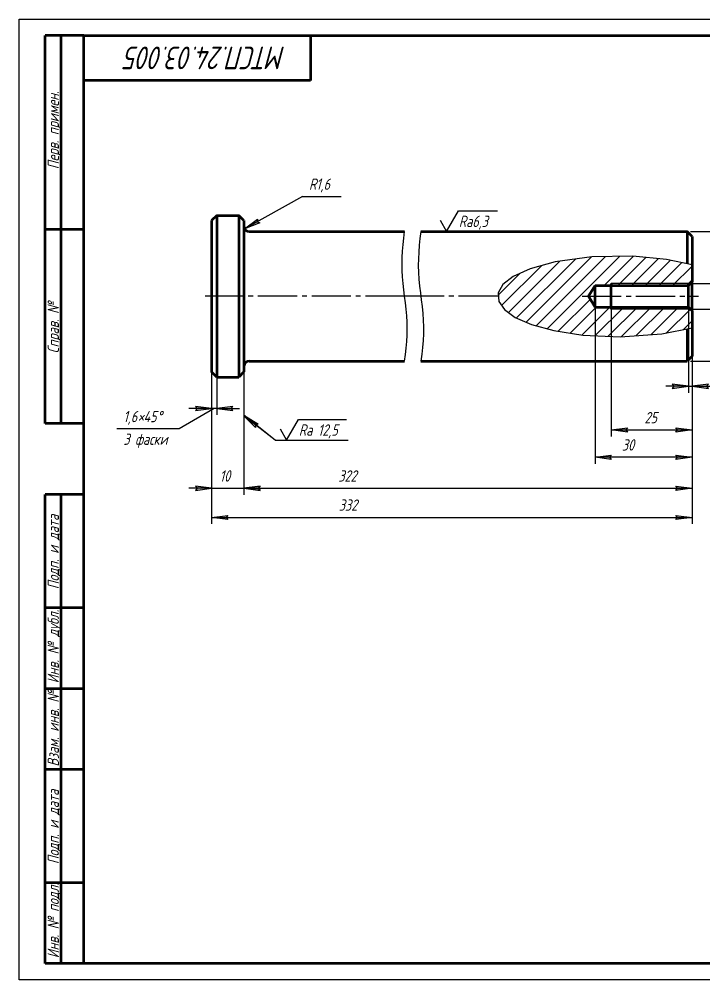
# Model space of a CAD drawing. Header units: millimetres. Extents: x 0 to 420, y 0 to 297.
# Drawn here: x 0 to 211.5, y 0 to 297 of the extents above; entities that cross this region are included whole.
import ezdxf

# ---------------------------------------------------------------- set-up
doc = ezdxf.new("R2010")
doc.units = ezdxf.units.MM
for name, pattern in [('K5LT_AXLED', [16.607964, 12.107964, -1.5, 1.5, -1.5]), ('K5LT_BASIC', [0]), ('K5LT_THIN', [0]), ('K5LT_THIN_INCLUDED_TO_HATCHING', [0])]:
    doc.linetypes.add(name, pattern=pattern)
doc.layers.add('Системный слой', color=7, linetype='Continuous')
doc.styles.add('KDIMTEXTSTYLE', font='GOST_AU.SHX', dxfattribs={"width": 0.96, "oblique": 15, "height": 5})
doc.styles.add('KTEXTSTYLE', font='GOST_AU.SHX', dxfattribs={"width": 0.96, "height": 5})
doc.dimstyles.new('KDIMSTYLE (1.00)', dxfattribs={"dimtxt": 5, "dimasz": 1, "dimexe": 2, "dimexo": 0, "dimgap": 1, "dimtad": 1, "dimtxsty": 'KDIMTEXTSTYLE', "dimsah": 1, "dimcen": 0, "dimdle": 1, "dimadec": 0, "dimazin": 0, "dimtfac": 0.667, "dimtmove": 0, "dimatfit": 3, "dimfxl": 1, "dimtvp": 1, "dimtolj": 1, "dimtzin": 0, "dimarcsym": 0})

# ---------------------------------------------------------------- blocks, each defined once
blk = doc.blocks.new('U0')
at = {"layer": 'Системный слой', "color": 150, "linetype": 'K5LT_BASIC', "lineweight": 40, "true_color": 0x0080ff}
for p, q in [((71.04, 191.32), (119.1, 191.32)), ((124.1, 191.32), (206.44, 191.32))]:
    blk.add_line(p, q, dxfattribs=at)
blk = doc.blocks.new('U1')
at = {"layer": 'Системный слой', "color": 150, "linetype": 'K5LT_BASIC', "lineweight": 40, "true_color": 0x0080ff}
for p, q in [((71.04, 231.32), (119.1, 231.32)), ((124.1, 231.32), (206.44, 231.32))]:
    blk.add_line(p, q, dxfattribs=at)
blk = doc.blocks.new('U2')
at = {"layer": 'Системный слой', "color": 30, "linetype": 'K5LT_AXLED', "lineweight": 18, "true_color": 0xff8000}
for p, q in [((119.1, 211.32), (57.44, 211.32)), ((124.1, 211.32), (119.1, 211.32)), ((147.87, 211.32), (124.1, 211.32))]:
    blk.add_line(p, q, dxfattribs=at)
blk = doc.blocks.new('U3')
at = {"layer": 'Системный слой', "color": 150, "linetype": 'K5LT_BASIC', "lineweight": 40, "true_color": 0x0080ff}
for p, q in [((207.94, 229.82), (207.94, 221.09)), ((207.94, 201.55), (207.94, 192.82))]:
    blk.add_line(p, q, dxfattribs=at)
blk = doc.blocks.new('U4')
at = {"layer": 'Системный слой', "color": 150, "linetype": 'K5LT_BASIC', "lineweight": 40, "true_color": 0x0080ff}
for p, q in [((206.44, 231.32), (206.44, 221.48)), ((206.44, 201.17), (206.44, 191.32))]:
    blk.add_line(p, q, dxfattribs=at)
blk = doc.blocks.new('U5')
at = {"layer": 'Системный слой', "color": 7, "linetype": 'K5LT_THIN_INCLUDED_TO_HATCHING', "lineweight": 18}
for p, q in [((176.9, 223.53), (165.58, 221.99)), ((189.66, 223.72), (176.9, 223.53)), ((199.98, 222.73), (189.66, 223.72)), ((157.87, 219.87), (152.67, 217.48)), ((165.58, 221.99), (157.87, 219.87)), ((207.94, 221.09), (199.98, 222.73)), ((152.67, 217.48), (149.46, 214.95)), ((149.46, 214.95), (147.99, 212.35)), ((147.99, 212.35), (148.16, 209.75)), ((148.16, 209.75), (149.92, 207.22)), ((149.92, 207.22), (153.28, 204.81)), ((153.28, 204.81), (158.32, 202.62)), ((158.32, 202.62), (165.18, 200.74)), ((165.18, 200.74), (174.16, 199.36)), ((174.16, 199.36), (185.69, 198.82)), ((185.69, 198.82), (198.58, 199.71)), ((198.58, 199.71), (207.94, 201.55))]:
    blk.add_line(p, q, dxfattribs=at)
blk = doc.blocks.new('D0')
at = {"layer": 'Системный слой'}
for points in [[(63.94, 142.94), (64.44, 143.6), (59.44, 142.94), (64.44, 142.28)], [(207.94, 142.94), (202.94, 143.6), (203.44, 142.94), (202.94, 142.28)]]:
    blk.add_hatch(color=7, dxfattribs=at).paths.add_polyline_path(points)
at = {"layer": 'Системный слой', "color": 7, "linetype": 'K5LT_THIN', "lineweight": 18}
for p, q in [((207.94, 192.82), (207.94, 140.94)), ((59.44, 187.92), (59.44, 140.94)), ((59.44, 142.94), (64.44, 143.6)), ((64.44, 142.28), (59.44, 142.94)), ((64.44, 143.6), (63.94, 142.94)), ((63.94, 142.94), (64.44, 142.28)), ((203.44, 142.94), (202.94, 143.6)), ((202.94, 143.6), (207.94, 142.94)), ((207.94, 142.94), (202.94, 142.28)), ((202.94, 142.28), (203.44, 142.94))]:
    blk.add_line(p, q, dxfattribs=at)
blk.add_wipeout([(98.74, 143.94), (98.74, 148.94), (105.84, 148.94), (105.84, 143.94)]).dxf.layer = 'Системный слой'
blk.add_line((59.44, 142.94), (207.94, 142.94), dxfattribs=at)
at = {"layer": 'Системный слой', "color": 7, "insert": (98.74, 148.52), "char_height": 3.5, "attachment_point": 1, "style": 'KTEXTSTYLE'}
blk.add_mtext('\\H3.5;\\W0.965;\\Q15;\\Q15;332', dxfattribs=at)
blk = doc.blocks.new('KDIMARROW_01')
at = {"layer": 'Системный слой'}
blk.add_hatch(color=0, dxfattribs=at).paths.add_polyline_path([(-5, -0.66), (0, 0), (-5, 0.66), (-4.5, 0)])
at = {"layer": 'Системный слой', "color": 0, "linetype": 'K5LT_THIN', "lineweight": 18}
for p, q in [((-4.5, 0), (-5, 0.66)), ((-5, 0.66), (0, 0)), ((0, 0), (-5, -0.66)), ((-5, -0.66), (-4.5, 0)), ((0, 0), (-1, 0))]:
    blk.add_line(p, q, dxfattribs=at)
blk = doc.blocks.new('D1')
at = {"layer": 'Системный слой'}
for points in [[(54.44, 151.3), (59.44, 151.96), (54.44, 152.62), (54.94, 151.96)], [(73.94, 151.96), (74.44, 152.62), (69.44, 151.96), (74.44, 151.3)]]:
    blk.add_hatch(color=7, dxfattribs=at).paths.add_polyline_path(points)
at = {"layer": 'Системный слой', "color": 7, "linetype": 'K5LT_THIN', "lineweight": 18}
for p, q in [((59.44, 187.92), (59.44, 149.96)), ((69.44, 187.92), (69.44, 149.96)), ((59.44, 151.96), (52.44, 151.96)), ((59.44, 151.96), (54.44, 152.62)), ((54.44, 152.62), (54.94, 151.96)), ((54.94, 151.96), (54.44, 151.3)), ((54.44, 151.3), (59.44, 151.96)), ((74.44, 152.62), (69.44, 151.96)), ((69.44, 151.96), (74.44, 151.3)), ((69.44, 151.96), (76.44, 151.96)), ((73.94, 151.96), (74.44, 152.62)), ((74.44, 151.3), (73.94, 151.96))]:
    blk.add_line(p, q, dxfattribs=at)
blk.add_wipeout([(61.95, 152.96), (61.95, 157.96), (66.73, 157.96), (66.73, 152.96)]).dxf.layer = 'Системный слой'
blk.add_line((59.44, 151.96), (69.44, 151.96), dxfattribs=at)
at = {"layer": 'Системный слой', "color": 7, "insert": (61.95, 157.53), "char_height": 3.5, "attachment_point": 1, "style": 'KTEXTSTYLE'}
blk.add_mtext('\\H3.5;\\W0.965;\\Q15;\\Q15;10', dxfattribs=at)
blk = doc.blocks.new('KDIMARROW_02')
at = {"layer": 'Системный слой'}
blk.add_hatch(color=0, dxfattribs=at).paths.add_polyline_path([(4.5, 0), (5, 0.66), (0, 0), (5, -0.66)])
at = {"layer": 'Системный слой', "color": 0, "linetype": 'K5LT_THIN', "lineweight": 18}
for p, q in [((0, 0), (-1, 0)), ((5, 0.66), (0, 0)), ((0, 0), (5, -0.66)), ((0, 0), (7, 0)), ((4.5, 0), (5, 0.66)), ((5, -0.66), (4.5, 0))]:
    blk.add_line(p, q, dxfattribs=at)
blk = doc.blocks.new('D2')
at = {"layer": 'Системный слой'}
for points in [[(59.44, 176.64), (54.44, 177.3), (54.94, 176.64), (54.44, 175.99)], [(65.54, 176.64), (66.04, 177.3), (61.04, 176.64), (66.04, 175.99)]]:
    blk.add_hatch(color=7, dxfattribs=at).paths.add_polyline_path(points)
at = {"layer": 'Системный слой', "color": 7, "linetype": 'K5LT_THIN', "lineweight": 18}
for p, q in [((59.44, 187.92), (59.44, 174.64)), ((61.04, 186.32), (61.04, 174.64)), ((60.24, 176.64), (49.44, 170.31)), ((59.44, 176.64), (52.44, 176.64)), ((59.44, 176.64), (54.44, 177.3)), ((54.44, 177.3), (54.94, 176.64)), ((54.94, 176.64), (54.44, 175.99)), ((54.44, 175.99), (59.44, 176.64)), ((61.04, 176.64), (59.44, 176.64)), ((66.04, 177.3), (61.04, 176.64)), ((61.04, 176.64), (66.04, 175.99)), ((61.04, 176.64), (68.04, 176.64)), ((65.54, 176.64), (66.04, 177.3)), ((66.04, 175.99), (65.54, 176.64))]:
    blk.add_line(p, q, dxfattribs=at)
blk.add_wipeout([(32.18, 164.31), (32.18, 176.39), (46.83, 176.39), (46.83, 164.31)]).dxf.layer = 'Системный слой'
blk.add_line((49.44, 170.31), (30.18, 170.31), dxfattribs=at)
at = {"layer": 'Системный слой', "color": 7, "char_height": 3.5, "attachment_point": 1, "style": 'KTEXTSTYLE'}
for s, insert in [('\\H3.5;\\W0.965;\\Q15;\\Q15;1,6', (32.18, 175.9)), ('\\H3.5;\\W0.965;\\Q15;\\Q15;45', (38.39, 175.9)), ('\\H3.5;\\W0.965;\\Q15;\\Q15;°', (42.55, 175.9)), ('\\H3.5;\\W0.965;\\Q15;\\Q15;×', (36.63, 175.9)), ('\\H3.5;\\W0.965;\\Q15;\\Q15;3 фаски', (32.18, 168.89))]:
    blk.add_mtext(s, dxfattribs=dict(at, insert=insert))
blk = doc.blocks.new('U6')
at = {"layer": 'Системный слой'}
for points in [[(73.76, 171.94), (69.44, 174.54), (72.94, 170.91), (72.96, 171.73)], [(73.79, 171.8), (69.44, 174.36), (72.98, 170.77), (72.99, 171.59)]]:
    blk.add_hatch(color=7, dxfattribs=at).paths.add_polyline_path(points)
at = {"layer": 'Системный слой', "color": 7, "linetype": 'K5LT_THIN', "lineweight": 18}
for p, q in [((69.44, 174.54), (73.76, 171.94)), ((72.94, 170.91), (69.44, 174.54)), ((79.13, 166.81), (69.44, 174.54)), ((69.44, 174.36), (73.79, 171.8)), ((72.98, 170.77), (69.44, 174.36)), ((79.13, 166.81), (69.44, 174.36)), ((82.63, 166.81), (86.33, 173.21)), ((86.33, 173.21), (101.16, 173.21)), ((72.96, 171.73), (72.94, 170.91)), ((73.76, 171.94), (72.96, 171.73)), ((72.99, 171.59), (72.98, 170.77)), ((73.79, 171.8), (72.99, 171.59)), ((80.61, 170.31), (82.63, 166.81)), ((79.13, 166.81), (101.69, 166.81))]:
    blk.add_line(p, q, dxfattribs=at)
at = {"layer": 'Системный слой', "color": 7, "insert": (86.41, 171.73), "char_height": 3.5, "attachment_point": 1, "style": 'KTEXTSTYLE'}
blk.add_mtext('\\H3.5;\\W0.965;\\Q15;\\Q15;Ra 12,5', dxfattribs=at)
blk = doc.blocks.new('D3')
at = {"layer": 'Системный слой'}
blk.add_hatch(color=7, dxfattribs=at).paths.add_polyline_path([(69.64, 232.14), (74.32, 234.01), (73.57, 234.34), (73.68, 235.16)])
at = {"layer": 'Системный слой', "color": 7, "linetype": 'K5LT_THIN', "lineweight": 18}
for p, q in [((87.54, 242.19), (69.64, 232.14)), ((69.64, 232.14), (73.68, 235.16)), ((73.68, 235.16), (73.57, 234.34)), ((74.32, 234.01), (69.64, 232.14)), ((73.57, 234.34), (74.32, 234.01))]:
    blk.add_line(p, q, dxfattribs=at)
blk.add_wipeout([(89.54, 243.54), (89.54, 248.53), (97.17, 248.53), (97.17, 243.54)]).dxf.layer = 'Системный слой'
blk.add_line((87.54, 242.19), (99.48, 242.19), dxfattribs=at)
at = {"layer": 'Системный слой', "color": 7, "char_height": 3.5, "attachment_point": 1, "style": 'KTEXTSTYLE'}
for s, insert in [('\\H3.5;\\W0.965;\\Q15;\\Q15;R', (89.54, 247.76)), ('\\H3.5;\\W0.965;\\Q15;\\Q15;1,6', (91.76, 247.76))]:
    blk.add_mtext(s, dxfattribs=dict(at, insert=insert))
blk = doc.blocks.new('D4')
at = {"layer": 'Системный слой'}
for points in [[(258.55, 226.32), (257.89, 231.32), (257.23, 226.32), (257.89, 226.82)], [(257.89, 191.32), (258.55, 196.32), (257.89, 195.82), (257.23, 196.32)]]:
    blk.add_hatch(color=7, dxfattribs=at).paths.add_polyline_path(points)
at = {"layer": 'Системный слой', "color": 7, "linetype": 'K5LT_THIN', "lineweight": 18}
for p, q in [((207.44, 231.32), (259.89, 231.32)), ((257.23, 226.32), (257.89, 231.32)), ((257.89, 231.32), (258.55, 226.32)), ((257.89, 226.82), (257.23, 226.32)), ((258.55, 226.32), (257.89, 226.82)), ((257.89, 191.32), (257.23, 196.32)), ((257.23, 196.32), (257.89, 195.82)), ((257.89, 195.82), (258.55, 196.32)), ((258.55, 196.32), (257.89, 191.32)), ((207.44, 191.32), (259.89, 191.32))]:
    blk.add_line(p, q, dxfattribs=at)
blk.add_wipeout([(256.89, 204.8), (251.81, 204.8), (251.81, 217.32), (256.89, 217.32)]).dxf.layer = 'Системный слой'
blk.add_line((257.89, 231.32), (257.89, 191.32), dxfattribs=at)
at = {"layer": 'Системный слой', "color": 7, "char_height": 3.5, "attachment_point": 1, "rotation": 90, "style": 'KTEXTSTYLE'}
for s, insert in [('\\H3.5;\\W0.965;\\Q15;\\Q15;40h11', (252.3, 207.21)), ('\\H3.5;\\W0.965;\\Q15;\\Q15;∅', (252.3, 204.8))]:
    blk.add_mtext(s, dxfattribs=dict(at, insert=insert))
blk = doc.blocks.new('U7')
at = {"layer": 'Системный слой', "color": 7, "linetype": 'K5LT_THIN', "lineweight": 18}
for p, q in [((132.07, 231.32), (135.76, 237.72)), ((135.76, 237.72), (147.82, 237.72)), ((130.05, 234.82), (132.07, 231.32))]:
    blk.add_line(p, q, dxfattribs=at)
at = {"layer": 'Системный слой', "color": 7, "insert": (135.84, 236.25), "char_height": 3.5, "attachment_point": 1, "style": 'KTEXTSTYLE'}
blk.add_mtext('\\H3.5;\\W0.965;\\Q15;\\Q15;Ra6,3', dxfattribs=at)
blk = doc.blocks.new('D5')
at = {"layer": 'Системный слой'}
for points in [[(69.44, 151.96), (74.44, 152.62), (73.94, 151.96), (74.44, 151.3)], [(202.94, 151.3), (207.94, 151.96), (202.94, 152.62), (203.44, 151.96)]]:
    blk.add_hatch(color=7, dxfattribs=at).paths.add_polyline_path(points)
at = {"layer": 'Системный слой', "color": 7, "linetype": 'K5LT_THIN', "lineweight": 18}
for p, q in [((207.94, 192.82), (207.94, 149.96)), ((69.44, 189.72), (69.44, 149.96)), ((69.44, 151.96), (74.44, 152.62)), ((74.44, 151.3), (69.44, 151.96)), ((74.44, 152.62), (73.94, 151.96)), ((73.94, 151.96), (74.44, 151.3)), ((203.44, 151.96), (202.94, 152.62)), ((202.94, 152.62), (207.94, 151.96)), ((207.94, 151.96), (202.94, 151.3)), ((202.94, 151.3), (203.44, 151.96))]:
    blk.add_line(p, q, dxfattribs=at)
blk.add_wipeout([(98.61, 152.96), (98.61, 157.96), (105.96, 157.96), (105.96, 152.96)]).dxf.layer = 'Системный слой'
blk.add_line((69.44, 151.96), (207.94, 151.96), dxfattribs=at)
at = {"layer": 'Системный слой', "color": 7, "insert": (98.61, 157.53), "char_height": 3.5, "attachment_point": 1, "style": 'KTEXTSTYLE'}
blk.add_mtext('\\H3.5;\\W0.965;\\Q15;\\Q15;322', dxfattribs=at)
blk = doc.blocks.new('D6')
at = {"layer": 'Системный слой'}
for points in [[(182.44, 161.55), (182.94, 162.21), (177.94, 161.55), (182.94, 160.89)], [(207.94, 161.55), (202.94, 162.21), (203.44, 161.55), (202.94, 160.89)]]:
    blk.add_hatch(color=7, dxfattribs=at).paths.add_polyline_path(points)
at = {"layer": 'Системный слой', "color": 7, "linetype": 'K5LT_THIN', "lineweight": 18}
for p, q in [((177.94, 208), (177.94, 159.55)), ((207.94, 206.82), (207.94, 159.55)), ((177.94, 161.55), (182.94, 162.21)), ((182.94, 160.89), (177.94, 161.55)), ((182.94, 162.21), (182.44, 161.55)), ((182.44, 161.55), (182.94, 160.89)), ((203.44, 161.55), (202.94, 162.21)), ((202.94, 162.21), (207.94, 161.55)), ((207.94, 161.55), (202.94, 160.89)), ((202.94, 160.89), (203.44, 161.55))]:
    blk.add_line(p, q, dxfattribs=at)
blk.add_wipeout([(186.22, 162.55), (186.22, 167.54), (191.44, 167.54), (191.44, 162.55)]).dxf.layer = 'Системный слой'
blk.add_line((207.94, 161.55), (177.94, 161.55), dxfattribs=at)
at = {"layer": 'Системный слой', "color": 7, "insert": (186.22, 167.12), "char_height": 3.5, "attachment_point": 1, "style": 'KTEXTSTYLE'}
blk.add_mtext('\\H3.5;\\W0.965;\\Q15;\\Q15;30', dxfattribs=at)
blk = doc.blocks.new('D7')
at = {"layer": 'Системный слой'}
for points in [[(182.94, 170), (187.94, 170.66), (187.44, 170), (187.94, 169.34)], [(202.94, 169.34), (207.94, 170), (202.94, 170.66), (203.44, 170)]]:
    blk.add_hatch(color=7, dxfattribs=at).paths.add_polyline_path(points)
at = {"layer": 'Системный слой', "color": 7, "linetype": 'K5LT_THIN', "lineweight": 18}
for p, q in [((182.94, 211.32), (182.94, 168)), ((207.94, 211.32), (207.94, 168)), ((182.94, 170), (187.94, 170.66)), ((187.94, 169.34), (182.94, 170)), ((187.94, 170.66), (187.44, 170)), ((187.44, 170), (187.94, 169.34)), ((203.44, 170), (202.94, 170.66)), ((202.94, 170.66), (207.94, 170)), ((207.94, 170), (202.94, 169.34)), ((202.94, 169.34), (203.44, 170))]:
    blk.add_line(p, q, dxfattribs=at)
blk.add_wipeout([(193.22, 171), (193.22, 175.99), (198.44, 175.99), (198.44, 171)]).dxf.layer = 'Системный слой'
blk.add_line((182.94, 170), (207.94, 170), dxfattribs=at)
at = {"layer": 'Системный слой', "color": 7, "insert": (193.22, 175.57), "char_height": 3.5, "attachment_point": 1, "style": 'KTEXTSTYLE'}
blk.add_mtext('\\H3.5;\\W0.965;\\Q15;\\Q15;25', dxfattribs=at)
blk = doc.blocks.new('D8')
at = {"layer": 'Системный слой'}
for points in [[(201.77, 182.87), (206.77, 183.52), (201.77, 184.18), (202.27, 183.52)], [(212.44, 183.52), (212.94, 184.18), (207.94, 183.52), (212.94, 182.87)]]:
    blk.add_hatch(color=7, dxfattribs=at).paths.add_polyline_path(points)
at = {"layer": 'Системный слой', "color": 7, "linetype": 'K5LT_THIN', "lineweight": 18}
for p, q in [((206.77, 208), (206.77, 181.52)), ((207.94, 206.82), (207.94, 181.52)), ((206.77, 183.52), (201.77, 184.18)), ((201.77, 184.18), (202.27, 183.52)), ((212.94, 184.18), (207.94, 183.52)), ((212.44, 183.52), (212.94, 184.18)), ((206.77, 183.52), (199.77, 183.52)), ((202.27, 183.52), (201.77, 182.87)), ((201.77, 182.87), (206.77, 183.52)), ((206.77, 183.52), (207.94, 183.52)), ((207.94, 183.52), (212.94, 182.87)), ((207.94, 183.52), (213.94, 183.52)), ((212.94, 182.87), (212.44, 183.52))]:
    blk.add_line(p, q, dxfattribs=at)
blk.add_wipeout([(215.94, 177.53), (215.94, 189.61), (230.86, 189.61), (230.86, 177.53)]).dxf.layer = 'Системный слой'
for p, q in [((207.94, 183.52), (214.94, 183.52)), ((213.94, 183.52), (233.48, 183.52))]:
    blk.add_line(p, q, dxfattribs=at)
at = {"layer": 'Системный слой', "color": 7, "char_height": 3.5, "attachment_point": 1, "style": 'KTEXTSTYLE'}
for s, insert in [('\\H3.5;\\W0.965;\\Q15;\\Q15;1', (215.94, 189.12)), ('\\H3.5;\\W0.965;\\Q15;\\Q15;×', (217.42, 189.12)), ('\\H3.5;\\W0.965;\\Q15;\\Q15;45', (219.18, 189.12)), ('\\H3.5;\\W0.965;\\Q15;\\Q15;°', (223.35, 189.12)), ('\\H3.5;\\W0.965;\\Q15;\\Q15;2 фаски', (215.94, 182.1))]:
    blk.add_mtext(s, dxfattribs=dict(at, insert=insert))
blk = doc.blocks.new('D9')
at = {"layer": 'Системный слой'}
for points in [[(223.42, 215.32), (224.08, 220.32), (223.42, 219.82), (222.76, 220.32)], [(224.08, 202.32), (223.42, 207.32), (222.76, 202.32), (223.42, 202.82)]]:
    blk.add_hatch(color=7, dxfattribs=at).paths.add_polyline_path(points)
at = {"layer": 'Системный слой', "color": 7, "linetype": 'K5LT_THIN', "lineweight": 18}
for p, q in [((223.42, 219.82), (222.76, 220.32)), ((222.76, 220.32), (223.42, 215.32)), ((223.42, 215.32), (223.42, 222.32)), ((223.42, 215.32), (224.08, 220.32)), ((224.08, 220.32), (223.42, 219.82)), ((207.44, 215.32), (225.42, 215.32)), ((223.42, 211.32), (230.98, 215.82)), ((223.42, 215.32), (223.42, 207.32)), ((207.44, 207.32), (225.42, 207.32)), ((223.42, 207.32), (222.76, 202.32)), ((224.08, 202.32), (223.42, 207.32)), ((223.42, 207.32), (223.42, 200.32)), ((222.76, 202.32), (223.42, 202.82)), ((223.42, 202.82), (224.08, 202.32))]:
    blk.add_line(p, q, dxfattribs=at)
blk.add_wipeout([(232.98, 209.83), (232.98, 221.82), (245.14, 221.82), (245.14, 209.83)]).dxf.layer = 'Системный слой'
blk.add_line((230.98, 215.82), (247.65, 215.82), dxfattribs=at)
at = {"layer": 'Системный слой', "color": 7, "char_height": 3.5, "attachment_point": 1, "style": 'KTEXTSTYLE'}
for s, insert in [('\\H3.5;\\W0.965;\\Q15;\\Q15;M', (232.98, 221.4)), ('\\H3.5;\\W0.965;\\Q15;\\Q15;8-6Н', (235.76, 221.4)), ('\\H3.5;\\W0.965;\\Q15;\\Q15;2 отв', (232.98, 214.4))]:
    blk.add_mtext(s, dxfattribs=dict(at, insert=insert))
blk = doc.blocks.new('U9')
at = {"layer": 'Системный слой', "color": 7, "linetype": 'K5LT_THIN_INCLUDED_TO_HATCHING', "lineweight": 18}
for p, q in [((118.63, 227.32), (118.86, 229.32)), ((118.86, 229.32), (119.1, 231.32)), ((118.46, 225.32), (118.63, 227.32)), ((118.3, 221.32), (118.34, 223.32)), ((118.34, 223.32), (118.46, 225.32)), ((118.34, 219.32), (118.3, 221.32)), ((118.46, 217.32), (118.34, 219.32)), ((118.63, 215.32), (118.46, 217.32)), ((118.86, 213.32), (118.63, 215.32)), ((119.1, 211.32), (118.86, 213.32)), ((119.35, 209.32), (119.1, 211.32)), ((119.57, 207.32), (119.35, 209.32)), ((119.75, 205.32), (119.57, 207.32)), ((119.87, 203.32), (119.75, 205.32)), ((119.9, 201.32), (119.87, 203.32)), ((119.75, 197.32), (119.87, 199.32)), ((119.87, 199.32), (119.9, 201.32)), ((119.57, 195.32), (119.75, 197.32)), ((119.1, 191.32), (119.35, 193.32)), ((119.35, 193.32), (119.57, 195.32))]:
    blk.add_line(p, q, dxfattribs=at)
at = {"flags": 1}
for tag, p in [('', (118.3, 181.32)), ('', (118.3, 171.32)), ('', (118.3, 161.32)), ('', (118.3, 151.32)), ('', (118.3, 141.32)), ('', (118.3, 131.32)), ('', (118.3, 121.32)), ('', (118.3, 111.32)), ('', (118.3, 101.32)), ('', (118.3, 91.32)), ('', (118.3, 81.32)), ('', (118.3, 71.32)), ('', (118.3, 61.32)), ('', (118.3, 51.32)), ('', (118.3, 41.32)), ('', (118.3, 31.32)), ('x', (118.3, 21.32)), ('y', (118.3, 11.32)), ('Версия вида', (118.3, 1.32)), ('Тип вида', (118.3, -8.68))]:
    blk.add_attdef(tag, p, '', height=2.5, dxfattribs=at)
blk = doc.blocks.new('U10')
at = {"layer": 'Системный слой', "color": 7, "linetype": 'K5LT_THIN_INCLUDED_TO_HATCHING', "lineweight": 18}
for p, q in [((123.84, 229.22), (123.61, 227.11)), ((124.1, 231.32), (123.84, 229.22)), ((123.61, 227.11), (123.44, 225.01)), ((123.33, 222.9), (123.31, 220.8)), ((123.44, 225.01), (123.33, 222.9)), ((123.31, 220.8), (123.37, 218.69)), ((123.37, 218.69), (123.52, 216.58)), ((123.52, 216.58), (123.72, 214.48)), ((123.72, 214.48), (123.97, 212.37)), ((123.97, 212.37), (124.24, 210.27)), ((124.24, 210.27), (124.49, 208.16)), ((124.49, 208.16), (124.69, 206.06)), ((124.69, 206.06), (124.84, 203.95)), ((124.84, 203.95), (124.9, 201.85)), ((124.88, 199.74), (124.77, 197.64)), ((124.9, 201.85), (124.88, 199.74)), ((124.77, 197.64), (124.6, 195.53)), ((124.36, 193.43), (124.1, 191.32)), ((124.6, 195.53), (124.36, 193.43))]:
    blk.add_line(p, q, dxfattribs=at)
at = {"flags": 1}
for tag, p in [('', (123.31, 181.32)), ('', (123.31, 171.32)), ('', (123.31, 161.32)), ('', (123.31, 151.32)), ('', (123.31, 141.32)), ('', (123.31, 131.32)), ('', (123.31, 121.32)), ('', (123.31, 111.32)), ('', (123.31, 101.32)), ('', (123.31, 91.32)), ('', (123.31, 81.32)), ('', (123.31, 71.32)), ('', (123.31, 61.32)), ('', (123.31, 51.32)), ('', (123.31, 41.32)), ('', (123.31, 31.32)), ('x', (123.31, 21.32)), ('y', (123.31, 11.32)), ('Версия вида', (123.31, 1.32)), ('Тип вида', (123.31, -8.68))]:
    blk.add_attdef(tag, p, '', height=2.5, dxfattribs=at)
blk = doc.blocks.new('U14')
at = {"color": 7, "linetype": 'K5LT_THIN', "lineweight": 18}
for p, q in [((0, 0), (0, 297)), ((0, 297), (420, 297)), ((420, 0), (0, 0))]:
    blk.add_line(p, q, dxfattribs=at)
at = {"color": 150, "linetype": 'K5LT_BASIC', "lineweight": 40, "true_color": 0x0080ff}
for p, q in [((8, 172), (8, 292)), ((20, 292), (8, 292)), ((13, 172), (13, 292)), ((20, 5), (20, 292)), ((20, 292), (415, 292)), ((90, 292), (90, 278)), ((90, 278), (20, 278)), ((20, 232), (8, 232)), ((20, 172), (8, 172)), ((8, 5), (8, 150)), ((20, 150), (8, 150)), ((13, 5), (13, 150)), ((20, 115), (8, 115)), ((20, 90), (8, 90)), ((20, 65), (8, 65)), ((20, 30), (8, 30)), ((20, 5), (8, 5)), ((415, 5), (20, 5))]:
    blk.add_line(p, q, dxfattribs=at)
at = {"color": 7, "attachment_point": 1, "style": 'KTEXTSTYLE'}
for s, insert, char_height, rotation in [('\\H3.5;\\W0.965;\\Q15;\\Q15;\\H7.00;МТСП.24.03.005', (82.39, 281.55), 7, 180), ('\\H3.5;\\W0.965;\\Q15;\\Q15;Перв. примен.', (8.77, 250.61), 3.5, 90), ('\\H3.5;\\W0.965;\\Q15;\\Q15;Справ. №', (8.77, 193.68), 3.5, 90), ('\\H3.5;\\W0.965;\\Q15;\\Q15;Подп. и дата', (8.77, 120.75), 3.5, 90), ('\\H3.5;\\W0.965;\\Q15;\\Q15;Инв. № дубл.', (8.77, 91.67), 3.5, 90), ('\\H3.5;\\W0.965;\\Q15;\\Q15;Взам. инв. №', (8.77, 65.94), 3.5, 90), ('\\H3.5;\\W0.965;\\Q15;\\Q15;Подп. и дата', (8.77, 35.75), 3.5, 90), ('\\H3.5;\\W0.965;\\Q15;\\Q15;Инв. № подл.', (8.77, 6.67), 3.5, 90)]:
    blk.add_mtext(s, dxfattribs=dict(at, insert=insert, char_height=char_height, rotation=rotation))

msp = doc.modelspace()

# ---------------------------------------------------------------- hatches: boundary and pattern name
at = {"layer": 'Системный слой'}
h = msp.add_hatch(dxfattribs=at)
h.set_pattern_fill('', angle=45, style=0, pattern_type=0)
h.set_pattern_definition([(45, (0, 0), (-2.12132, 2.12132), [])])
h.paths.add_polyline_path([(207.942, 215.822), (207.942, 221.093), (199.978, 222.731), (189.665, 223.716), (176.903, 223.529), (165.582, 221.99), (157.872, 219.87), (152.673, 217.483), (149.459, 214.949), (147.992, 212.351), (148.159, 209.753), (149.917, 207.218), (153.279, 204.812), (158.316, 202.616), (165.18, 200.738), (174.163, 199.356), (185.689, 198.825), (198.579, 199.712), (207.942, 201.55), (207.942, 206.822), (206.765, 207.998), (177.942, 207.998), (175.945, 211.322), (177.942, 214.645), (206.765, 214.645)])

# ---------------------------------------------------------------- linework, layer by layer
at = {"layer": 'Системный слой', "color": 150, "linetype": 'K5LT_BASIC', "lineweight": 40, "true_color": 0x0080ff}
for p, q in [((61.038, 236.322), (59.438, 234.722)), ((59.438, 234.722), (59.438, 187.922)), ((61.038, 236.322), (67.838, 236.322)), ((61.038, 236.322), (61.038, 186.322)), ((69.438, 234.722), (67.838, 236.322)), ((67.838, 236.322), (67.838, 186.322)), ((69.438, 234.722), (69.438, 187.922)), ((207.942, 229.822), (206.442, 231.322)), ((207.942, 221.093), (207.942, 215.822)), ((175.945, 211.322), (177.942, 214.645)), ((177.942, 214.645), (206.765, 214.645)), ((177.942, 207.998), (177.942, 214.645)), ((182.942, 215.322), (182.942, 214.645)), ((182.942, 207.998), (182.942, 214.645)), ((206.765, 214.645), (207.942, 215.822)), ((206.765, 207.998), (206.765, 214.645)), ((207.942, 206.822), (207.942, 215.822)), ((175.945, 211.322), (177.942, 207.998)), ((177.942, 207.998), (206.765, 207.998)), ((182.942, 207.998), (182.942, 207.322)), ((206.765, 207.998), (207.942, 206.822)), ((207.942, 206.822), (207.942, 201.55)), ((207.942, 192.822), (206.442, 191.322)), ((61.038, 186.322), (59.438, 187.922)), ((69.438, 187.922), (67.838, 186.322)), ((61.038, 186.322), (67.838, 186.322))]:
    msp.add_line(p, q, dxfattribs=at)
at = {"layer": 'Системный слой', "color": 7, "linetype": 'K5LT_THIN', "lineweight": 18}
for p, q in [((207.442, 215.322), (182.942, 215.322)), ((207.442, 207.322), (182.942, 207.322))]:
    msp.add_line(p, q, dxfattribs=at)
at = {"layer": 'Системный слой', "color": 30, "linetype": 'K5LT_AXLED', "lineweight": 18, "true_color": 0xff8000}
msp.add_line((173.945, 211.322), (209.942, 211.322), dxfattribs=at)
at = {"layer": 'Системный слой', "color": 150, "linetype": 'K5LT_BASIC', "lineweight": 40, "true_color": 0x0080ff}
for centre, start, end in [((71.038, 232.922), 180, 270), ((71.038, 189.722), 90, 180)]:
    msp.add_arc(centre, 1.6, start, end, dxfattribs=at)

# ---------------------------------------------------------------- block references
at = {"layer": 'Системный слой'}
for name in ['U7', 'U1', 'U4', 'U3', 'U5', 'U2', 'U0']:
    msp.add_blockref(name, (0, 0), dxfattribs=at)

# ---------------------------------------------------------------- next in the draw order: dimensions: what is measured, and where the dimension line sits
at = {"layer": 'Системный слой', "color": 7}
dim = msp.add_radius_dim(center=(71.038, 232.922), mpoint=(69.643, 232.138), dimstyle='KDIMSTYLE (1.00)', override={"dimtih": 1, "dimtoh": 1, "dimpost": '\\H3.5;\\W0.965;\\Q15;<>', "dimblk2": 'KDIMARROW_01', "dimclrt": 7, "dimtol": 1, "dimtp": 0, "dimtm": 0, "dimtdec": 5, "dimtmove": 1, "dimtolj": 1}, dxfattribs=at)
dim.commit()
dim.dimension.update_dxf_attribs({"geometry": 'D3', "text_midpoint": (89.542, 242.187), "dimtype": 164})
dim = msp.add_linear_dim(base=(59.438, 142.942), p1=(207.942, 192.822), p2=(59.438, 187.922), text='\\H3.5;\\W0.965;\\Q15;\\Q15;\\H3.5;\\W0.965;\\Q15;\\H3.5;\\W0.965;\\Q15;\\Q15;332\\H3.5;\\W0.965;\\Q15;\\Q15;', dimstyle='KDIMSTYLE (1.00)', override={"dimexo": 0, "dimblk1": 'KDIMARROW_01', "dimblk2": 'KDIMARROW_01', "dimse1": 0, "dimse2": 0, "dimclrt": 7, "dimtolj": 1}, dxfattribs=at)
dim.commit()
dim.dimension.update_dxf_attribs({"geometry": 'D0', "text_midpoint": (102.438, 142.942), "dimtype": 160})

# ---------------------------------------------------------------- next in the draw order: dimensions: what is measured, and where the dimension line sits
dim = msp.add_linear_dim(base=(257.892, 231.322), p1=(207.442, 191.322), p2=(207.442, 231.322), angle=90, dimstyle='KDIMSTYLE (1.00)', override={"dimexo": 0, "dimpost": '\\H3.5;\\W0.965;\\Q15;\\Q15;\\H3.5;\\W0.965;\\Q15;∅<>\\H3.5;\\W0.965;\\Q15;\\Q15;h11\\H3.5;\\W0.965;\\Q15;\\Q15;', "dimblk1": 'KDIMARROW_01', "dimblk2": 'KDIMARROW_01', "dimse1": 0, "dimse2": 0, "dimclrt": 7, "dimtol": 1, "dimtp": 0, "dimtm": 0.16, "dimtdec": 5, "dimtolj": 1}, dxfattribs=at)
dim.commit()
dim.dimension.update_dxf_attribs({"geometry": 'D4', "text_midpoint": (257.892, 211.322), "dimtype": 160})
dim = msp.add_linear_dim(base=(59.438, 151.961), p1=(69.438, 187.922), p2=(59.438, 187.922), dimstyle='KDIMSTYLE (1.00)', override={"dimexo": 0, "dimpost": '\\H3.5;\\W0.965;\\Q15;\\Q15;\\H3.5;\\W0.965;\\Q15;<>\\H3.5;\\W0.965;\\Q15;\\Q15;', "dimblk1": 'KDIMARROW_02', "dimblk2": 'KDIMARROW_02', "dimse1": 0, "dimse2": 0, "dimclrt": 7, "dimtol": 1, "dimtp": 0, "dimtm": 0, "dimtdec": 5, "dimtolj": 1}, dxfattribs=at)
dim.commit()
dim.dimension.update_dxf_attribs({"geometry": 'D1', "text_midpoint": (64.438, 151.961), "dimtype": 160})

# ---------------------------------------------------------------- next in the draw order: dimensions: what is measured, and where the dimension line sits
dim = msp.add_linear_dim(base=(61.038, 176.645), p1=(59.438, 187.922), p2=(61.038, 186.322), dimstyle='KDIMSTYLE (1.00)', override={"dimexo": 0, "dimtoh": 1, "dimpost": '\\H3.5;\\W0.965;\\Q15;<>\\H3.5;\\W0.965;\\Q15;\\Q15;\\Q15;×\\Q15;45\\Q15;°\\Q15;\\X\\H3.5;\\W0.965;\\Q15;\\Q15;3 фаски', "dimblk1": 'KDIMARROW_02', "dimblk2": 'KDIMARROW_02', "dimse1": 0, "dimse2": 0, "dimclrt": 7, "dimtol": 1, "dimtp": 0, "dimtm": 0, "dimtdec": 5, "dimtmove": 1, "dimtolj": 1}, dxfattribs=at)
dim.commit()
dim.dimension.update_dxf_attribs({"geometry": 'D2', "text_midpoint": (47.438, 170.309)})

# ---------------------------------------------------------------- next in the draw order: block references
at = {"layer": 'Системный слой'}
msp.add_blockref('U6', (0, 0), dxfattribs=at)

# ---------------------------------------------------------------- next in the draw order: dimensions: what is measured, and where the dimension line sits
at = {"layer": 'Системный слой', "color": 7}
dim = msp.add_linear_dim(base=(69.438, 151.961), p1=(207.942, 192.822), p2=(69.438, 189.722), text='\\H3.5;\\W0.965;\\Q15;\\H3.5;\\W0.965;\\Q15;\\Q15;322', dimstyle='KDIMSTYLE (1.00)', override={"dimexo": 0, "dimblk1": 'KDIMARROW_01', "dimblk2": 'KDIMARROW_01', "dimse1": 0, "dimse2": 0, "dimclrt": 7, "dimtolj": 1}, dxfattribs=at)
dim.commit()
dim.dimension.update_dxf_attribs({"geometry": 'D5', "text_midpoint": (102.438, 151.961), "dimtype": 160})

# ---------------------------------------------------------------- next in the draw order: block references
at = {"layer": 'Системный слой'}
for name in ['U9', 'U10']:
    msp.add_blockref(name, (0, 0), dxfattribs=at)

# ---------------------------------------------------------------- next in the draw order: dimensions: what is measured, and where the dimension line sits
at = {"layer": 'Системный слой', "color": 7}
dim = msp.add_linear_dim(base=(207.942, 161.549), p1=(177.942, 207.998), p2=(207.942, 206.822), text='\\H3.5;\\W0.965;\\Q15;\\H3.5;\\W0.965;\\Q15;\\Q15;30\\Q15;\\H5.00;\\H3.5;\\W0.965;\\Q15;\\Q15;', dimstyle='KDIMSTYLE (1.00)', override={"dimexo": 0, "dimblk1": 'KDIMARROW_01', "dimblk2": 'KDIMARROW_01', "dimse1": 0, "dimse2": 0, "dimclrt": 7, "dimtolj": 1}, dxfattribs=at)
dim.commit()
dim.dimension.update_dxf_attribs({"geometry": 'D6', "text_midpoint": (188.942, 161.549), "dimtype": 160})

# ---------------------------------------------------------------- next in the draw order: dimensions: what is measured, and where the dimension line sits
dim = msp.add_linear_dim(base=(182.942, 169.997), p1=(207.942, 211.322), p2=(182.942, 211.322), dimstyle='KDIMSTYLE (1.00)', override={"dimexo": 0, "dimpost": '\\H3.5;\\W0.965;\\Q15;\\Q15;\\H3.5;\\W0.965;\\Q15;<>\\H3.5;\\W0.965;\\Q15;\\Q15;', "dimblk1": 'KDIMARROW_01', "dimblk2": 'KDIMARROW_01', "dimse1": 0, "dimse2": 0, "dimclrt": 7, "dimtol": 1, "dimtp": 0, "dimtm": 0, "dimtdec": 5, "dimtolj": 1}, dxfattribs=at)
dim.commit()
dim.dimension.update_dxf_attribs({"geometry": 'D7', "text_midpoint": (195.942, 169.997), "dimtype": 160})

# ---------------------------------------------------------------- next in the draw order: dimensions: what is measured, and where the dimension line sits
dim = msp.add_linear_dim(base=(206.765, 183.524), p1=(207.942, 206.822), p2=(206.765, 207.998), dimstyle='KDIMSTYLE (1.00)', override={"dimexo": 0, "dimpost": '\\H3.5;\\W0.965;\\Q15;<>\\H3.5;\\W0.965;\\Q15;\\Q15;\\Q15;×\\Q15;45\\Q15;°\\Q15;\\X\\H3.5;\\W0.965;\\Q15;\\Q15;2 фаски', "dimblk1": 'KDIMARROW_02', "dimblk2": 'KDIMARROW_02', "dimse1": 0, "dimse2": 0, "dimclrt": 7, "dimtol": 1, "dimtp": 0, "dimtm": 0, "dimtdec": 5, "dimtolj": 1}, dxfattribs=at)
dim.commit()
dim.dimension.update_dxf_attribs({"geometry": 'D8', "text_midpoint": (223.71, 183.524)})

# ---------------------------------------------------------------- next in the draw order: dimensions: what is measured, and where the dimension line sits
dim = msp.add_linear_dim(base=(223.422, 215.322), p1=(207.442, 207.322), p2=(207.442, 215.322), angle=90, dimstyle='KDIMSTYLE (1.00)', override={"dimexo": 0, "dimtoh": 1, "dimpost": '\\H3.5;\\W0.965;\\Q15;М<>\\H3.5;\\W0.965;\\Q15;\\Q15;-6Н\\X\\H3.5;\\W0.965;\\Q15;\\Q15;2 отв', "dimblk1": 'KDIMARROW_02', "dimblk2": 'KDIMARROW_02', "dimse1": 0, "dimse2": 0, "dimclrt": 7, "dimtol": 1, "dimtp": 0, "dimtm": 0, "dimtdec": 5, "dimtmove": 1, "dimtolj": 1}, dxfattribs=at)
dim.commit()
dim.dimension.update_dxf_attribs({"geometry": 'D9', "text_midpoint": (232.983, 215.822)})

# ---------------------------------------------------------------- next in the draw order: block references
msp.add_blockref('U14', (0, 0))

doc.saveas('drawing.dxf')
